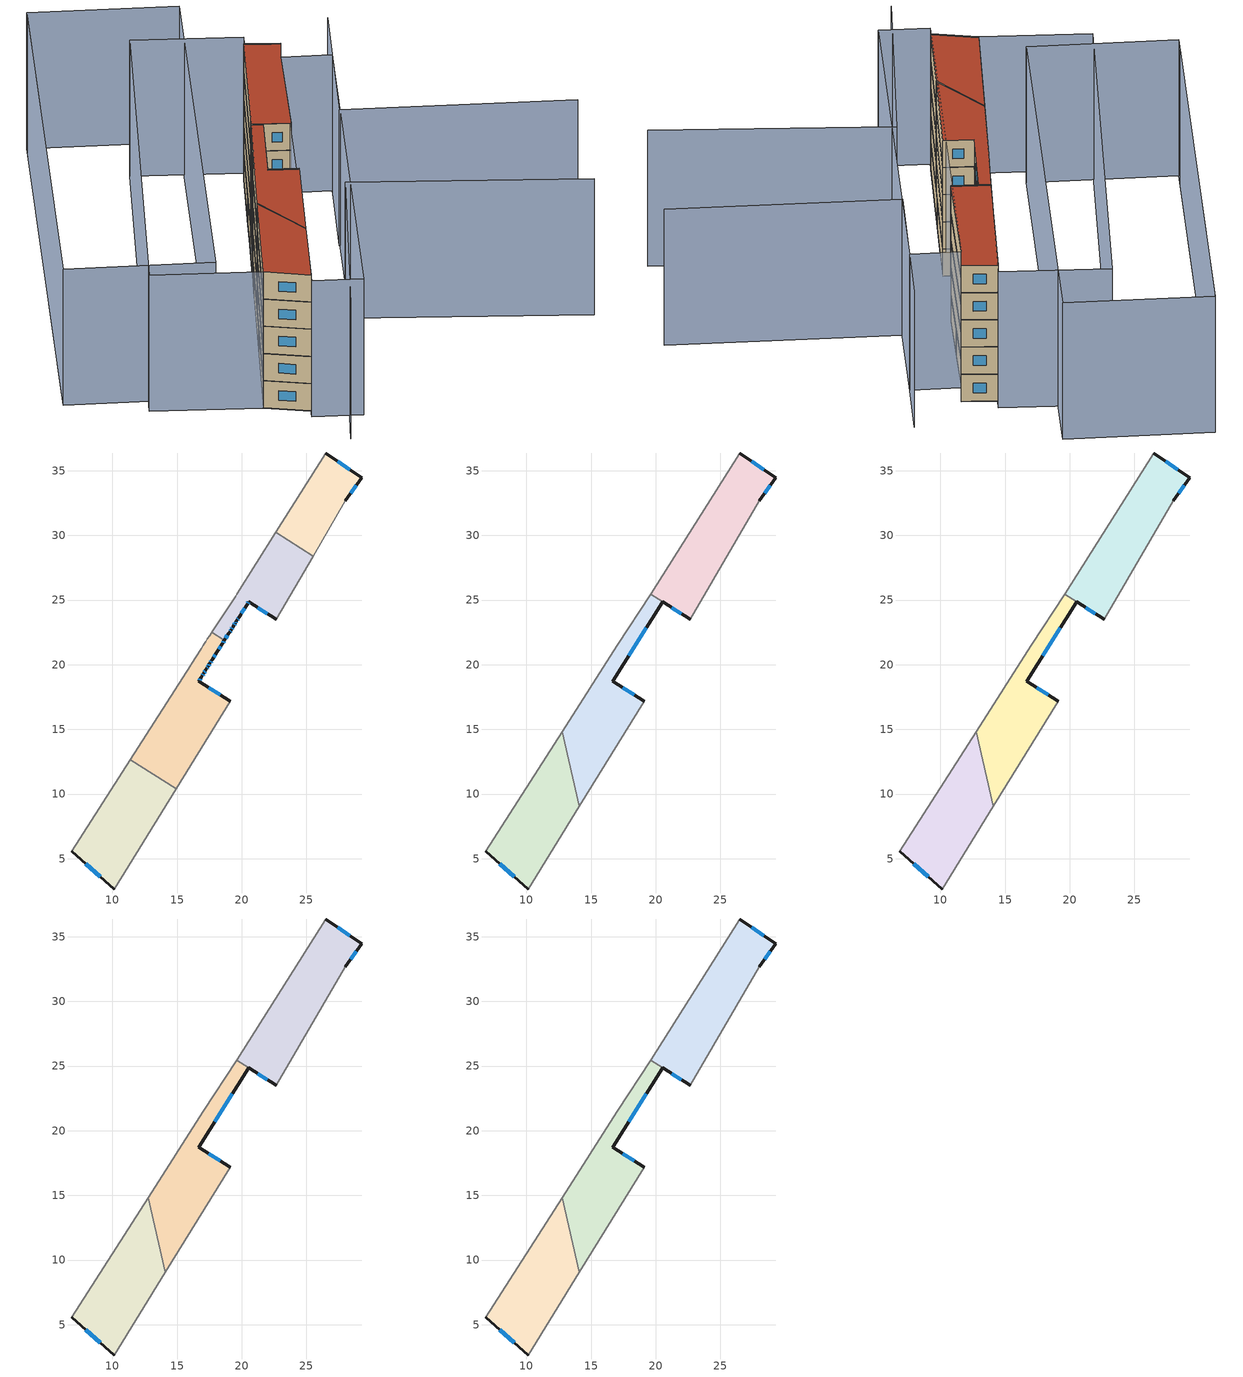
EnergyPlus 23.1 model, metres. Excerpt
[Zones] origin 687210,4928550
1988e5ef4fea53e4_F0_dwelling_0
 floor ground (EU_floor_Construction): 10.13,2.66 14.94,10.43 11.39,12.65 6.87,5.57 z0
 wall outside (EU_wall_Construction): 10.13,2.66 6.87,5.57 z0:3
 wall adiabatic (EU_wall_Construction): 14.94,10.43 10.13,2.66 / 6.87,5.57 11.39,12.65 z0:3
 wall to 1988e5ef4fea53e4_F0_dwelling_1 (EU_wall_Construction): 11.39,12.65 14.94,10.43 z0:3
 window (EU_Window_Construction): 9.07,3.6 7.93,4.62 z0.98:2.02
1988e5ef4fea53e4_F0_dwelling_1
 floor ground (EU_floor_Construction): 14.94,10.43 19.12,17.17 16.67,18.71 16.88,19.04 16.91,19.09 16.93,19.12 17.07,19.34 17.23,19.59 17.3,19.71 17.39,19.85 17.55,20.1 17.7,20.34 17.71,20.36 17.72,20.38 18.08,20.96 18.5,21.63 18.66,21.88 17.68,22.5 17.64,22.44 17.52,22.24 17.35,21.99 17.21,21.77 17.19,21.74 17.1,21.61 17.02,21.49 16.86,21.24 16.09,20.02 16.06,19.97 11.39,12.65 z0
 wall outside (EU_wall_Construction): 18.66,21.88 18.5,21.63 18.08,20.96 17.72,20.38 17.71,20.36 17.7,20.34 17.55,20.1 17.39,19.85 17.3,19.71 17.23,19.59 17.07,19.34 16.93,19.12 16.91,19.09 16.88,19.04 16.67,18.71 19.12,17.17 z0:3
 wall adiabatic (EU_wall_Construction): 11.39,12.65 16.06,19.97 16.09,20.02 16.86,21.24 17.02,21.49 / 17.03,21.49 17.1,21.61 17.19,21.74 17.21,21.77 17.35,21.99 17.52,22.24 17.64,22.44 17.68,22.5 / 19.12,17.17 14.94,10.43 z0:3
 wall to 1988e5ef4fea53e4_F0_dwelling_2 (EU_wall_Construction): 17.68,22.49 18.66,21.88 z0:3
 window (EU_Window_Construction): 18.61,21.8 18.56,21.71 / 18.37,21.41 18.22,21.18 / 17.97,20.77 17.84,20.57 / 17.65,20.26 17.6,20.18 / 17.5,20.02 17.44,19.93 / 17.36,19.8 17.33,19.75 / 17.18,19.51 17.12,19.42 / 17.02,19.27 16.97,19.19 / 16.81,18.93 16.74,18.81 / 17.47,18.21 18.32,17.67 z0.98:2.02
1988e5ef4fea53e4_F0_dwelling_2
 floor ground (EU_floor_Construction): 22.68,23.5 25.53,28.39 22.64,30.23 19.61,25.45 19.52,25.31 17.68,22.5 18.66,21.88 19.02,22.44 19.06,22.51 19.18,22.7 19.33,22.95 19.39,23.04 19.49,23.2 19.58,23.35 19.65,23.46 19.76,23.63 20.45,24.73 20.53,24.86 z0
 wall outside (EU_wall_Construction): 22.68,23.5 20.53,24.86 20.45,24.73 19.76,23.63 19.65,23.46 19.58,23.35 19.49,23.2 19.39,23.04 19.33,22.95 19.18,22.7 19.06,22.51 19.02,22.44 18.66,21.88 z0:3
 wall adiabatic (EU_wall_Construction): 17.68,22.5 19.52,25.31 19.61,25.45 22.64,30.23 / 25.53,28.39 22.68,23.5 z0:3
 wall to 1988e5ef4fea53e4_F0_dwelling_3 (EU_wall_Construction): 22.63,30.23 25.53,28.39 z0:3
 window (EU_Window_Construction): 19.28,22.87 19.23,22.78 / 19.14,22.64 19.1,22.57 / 18.9,22.26 18.78,22.06 / 21.98,23.94 21.23,24.42 / 20.5,24.81 20.48,24.77 / 20.23,24.37 19.98,23.98 / 19.72,23.57 19.69,23.51 / 19.55,23.3 19.52,23.25 / 19.46,23.15 19.43,23.1 z0.98:2.02
1988e5ef4fea53e4_F0_dwelling_3
 floor ground (EU_floor_Construction): 25.53,28.39 28.02,32.67 29.27,34.46 26.51,36.37 22.64,30.23 z0
 wall outside (EU_wall_Construction): 26.51,36.37 29.27,34.46 28.02,32.67 z0:3
 wall adiabatic (EU_wall_Construction): 28.02,32.67 25.53,28.39 / 22.64,30.23 26.51,36.37 z0:3
 window (EU_Window_Construction): 27.41,35.75 28.37,35.08 / 28.86,33.88 28.43,33.26 z0.98:2.02
1988e5ef4fea53e4_F1_dwelling_0
 floor to 1988e5ef4fea53e4_F0_dwelling_0 (EU_floor_Construction): 10.13,2.66 14.1,9.06 13.59,11.28 11.39,12.65 6.87,5.57 z3
 floor to 1988e5ef4fea53e4_F0_dwelling_1 (EU_floor_Construction): 13.59,11.28 12.77,14.82 11.39,12.65 z3
 wall outside (EU_wall_Construction): 10.13,2.66 6.87,5.57 z3:6
 wall adiabatic (EU_wall_Construction): 14.1,9.06 10.13,2.66 / 6.87,5.57 12.77,14.82 z3:6
 wall to 1988e5ef4fea53e4_F1_dwelling_1 (EU_wall_Construction): 12.77,14.82 14.1,9.06 z3:6
 window (EU_Window_Construction): 9.07,3.6 7.93,4.62 z3.98:5.02
1988e5ef4fea53e4_F1_dwelling_1
 floor to 1988e5ef4fea53e4_F0_dwelling_0 (EU_floor_Construction): 14.1,9.06 14.94,10.43 13.59,11.28 z3
 floor to 1988e5ef4fea53e4_F0_dwelling_1 (EU_floor_Construction): 14.94,10.43 19.12,17.17 16.67,18.71 16.91,19.09 16.93,19.12 16.97,19.19 17.25,19.63 17.3,19.71 17.39,19.85 17.55,20.1 17.66,20.28 17.71,20.36 17.72,20.38 18.66,21.88 17.68,22.5 17.64,22.44 17.52,22.24 17.35,21.99 17.28,21.88 17.1,21.61 17.02,21.48 16.09,20.02 16.06,19.97 12.77,14.82 13.59,11.28 z3
 floor to 1988e5ef4fea53e4_F0_dwelling_2 (EU_floor_Construction): 19.17,22.7 19.33,22.95 19.39,23.04 19.49,23.2 19.58,23.35 19.65,23.46 19.71,23.55 20.53,24.85 19.6,25.43 19.57,25.39 17.68,22.5 18.66,21.88 19.03,22.46 19.06,22.51 z3
 wall outside (EU_wall_Construction): 20.53,24.85 16.67,18.71 19.12,17.17 z3:6
 wall adiabatic (EU_wall_Construction): 19.12,17.17 14.1,9.06 / 12.77,14.82 17.02,21.49 19.6,25.43 z3:6
 wall to 1988e5ef4fea53e4_F1_dwelling_2 (EU_wall_Construction): 19.6,25.43 20.53,24.85 z3:6
 window (EU_Window_Construction): 19.27,22.85 17.93,20.7 / 17.47,18.21 18.32,17.67 z3.98:5.02
1988e5ef4fea53e4_F1_dwelling_2
 floor to 1988e5ef4fea53e4_F0_dwelling_2 (EU_floor_Construction): 22.68,23.5 25.53,28.39 22.63,30.23 19.61,25.44 z3
 floor to 1988e5ef4fea53e4_F0_dwelling_3 (EU_floor_Construction): 25.53,28.39 28.02,32.67 29.27,34.46 26.51,36.37 22.63,30.23 z3
 wall outside (EU_wall_Construction): 26.51,36.37 29.27,34.46 28.02,32.67 / 22.68,23.5 20.53,24.86 z3:6
 wall adiabatic (EU_wall_Construction): 19.61,25.45 26.51,36.37 / 28.02,32.67 22.68,23.5 z3:6
 window (EU_Window_Construction): 27.41,35.75 28.37,35.08 / 28.86,33.88 28.43,33.26 / 21.98,23.94 21.23,24.42 z3.98:5.02
1988e5ef4fea53e4_F2_dwelling_0
 floor to 1988e5ef4fea53e4_F1_dwelling_0 (EU_floor_Construction): 10.13,2.66 14.1,9.06 12.77,14.82 6.87,5.57 z6
 wall outside (EU_wall_Construction): 10.13,2.66 6.87,5.57 z6:9
 wall adiabatic (EU_wall_Construction): 14.1,9.06 10.13,2.66 / 6.87,5.57 12.77,14.82 z6:9
 wall to 1988e5ef4fea53e4_F2_dwelling_1 (EU_wall_Construction): 12.77,14.82 14.1,9.06 z6:9
 window (EU_Window_Construction): 9.07,3.6 7.93,4.62 z6.98:8.02
1988e5ef4fea53e4_F2_dwelling_1
 floor to 1988e5ef4fea53e4_F1_dwelling_1 (EU_floor_Construction): 14.1,9.06 19.12,17.17 16.67,18.71 20.53,24.85 19.6,25.43 17.02,21.49 12.77,14.82 z6
 wall outside (EU_wall_Construction): 20.53,24.85 16.67,18.71 19.12,17.17 z6:9
 wall adiabatic (EU_wall_Construction): 19.12,17.17 14.1,9.06 / 12.77,14.82 17.02,21.49 19.6,25.43 z6:9
 wall to 1988e5ef4fea53e4_F2_dwelling_2 (EU_wall_Construction): 19.6,25.43 20.53,24.85 z6:9
 window (EU_Window_Construction): 19.27,22.85 17.93,20.7 / 17.47,18.21 18.32,17.67 z6.98:8.02
1988e5ef4fea53e4_F2_dwelling_2
 floor to 1988e5ef4fea53e4_F1_dwelling_2 (EU_floor_Construction): 22.68,23.5 28.02,32.67 29.27,34.46 26.51,36.37 19.61,25.45 z6
 wall outside (EU_wall_Construction): 26.51,36.37 29.27,34.46 28.02,32.67 / 22.68,23.5 20.53,24.86 z6:9
 wall adiabatic (EU_wall_Construction): 19.61,25.45 26.51,36.37 / 28.02,32.67 22.68,23.5 z6:9
 window (EU_Window_Construction): 27.41,35.75 28.37,35.08 / 28.86,33.88 28.43,33.26 / 21.98,23.94 21.23,24.42 z6.98:8.02
1988e5ef4fea53e4_F3_dwelling_0
 floor to 1988e5ef4fea53e4_F2_dwelling_0 (EU_floor_Construction): 10.13,2.66 14.1,9.06 12.77,14.82 6.87,5.57 z9
 wall outside (EU_wall_Construction): 10.13,2.66 6.87,5.57 z9:12
 wall adiabatic (EU_wall_Construction): 14.1,9.06 10.13,2.66 / 6.87,5.57 12.77,14.82 z9:12
 wall to 1988e5ef4fea53e4_F3_dwelling_1 (EU_wall_Construction): 12.77,14.82 14.1,9.06 z9:12
 window (EU_Window_Construction): 9.07,3.6 7.93,4.62 z9.98:11.02
1988e5ef4fea53e4_F3_dwelling_1
 floor to 1988e5ef4fea53e4_F2_dwelling_1 (EU_floor_Construction): 14.1,9.06 19.12,17.17 16.67,18.71 20.53,24.85 19.6,25.43 17.02,21.49 12.77,14.82 z9
 wall outside (EU_wall_Construction): 20.53,24.85 16.67,18.71 19.12,17.17 z9:12
 wall adiabatic (EU_wall_Construction): 19.12,17.17 14.1,9.06 / 12.77,14.82 17.02,21.49 19.6,25.43 z9:12
 wall to 1988e5ef4fea53e4_F3_dwelling_2 (EU_wall_Construction): 19.6,25.43 20.53,24.85 z9:12
 window (EU_Window_Construction): 19.27,22.85 17.93,20.7 / 17.47,18.21 18.32,17.67 z9.98:11.02
1988e5ef4fea53e4_F3_dwelling_2
 floor to 1988e5ef4fea53e4_F2_dwelling_2 (EU_floor_Construction): 22.68,23.5 28.02,32.67 29.27,34.46 26.51,36.37 19.61,25.45 z9
 wall outside (EU_wall_Construction): 26.51,36.37 29.27,34.46 28.02,32.67 / 22.68,23.5 20.53,24.86 z9:12
 wall adiabatic (EU_wall_Construction): 19.61,25.45 26.51,36.37 / 28.02,32.67 22.68,23.5 z9:12
 window (EU_Window_Construction): 27.41,35.75 28.37,35.08 / 28.86,33.88 28.43,33.26 / 21.98,23.94 21.23,24.42 z9.98:11.02
1988e5ef4fea53e4_F4_dwelling_0
 floor to 1988e5ef4fea53e4_F3_dwelling_0 (EU_floor_Construction): 10.13,2.66 14.1,9.06 12.77,14.82 6.87,5.57 z12
 wall outside (EU_wall_Construction): 10.13,2.66 6.87,5.57 z12:15
 wall adiabatic (EU_wall_Construction): 14.1,9.06 10.13,2.66 / 6.87,5.57 12.77,14.82 z12:15
 wall to 1988e5ef4fea53e4_F4_dwelling_1 (EU_wall_Construction): 12.77,14.82 14.1,9.06 z12:15
 window (EU_Window_Construction): 9.07,3.6 7.93,4.62 z12.98:14.02
 roof outside (EU_roof_Construction): 12.77,14.82 14.1,9.06 10.13,2.66 6.87,5.57 z15
1988e5ef4fea53e4_F4_dwelling_1
 floor to 1988e5ef4fea53e4_F3_dwelling_1 (EU_floor_Construction): 14.1,9.06 19.12,17.17 16.67,18.71 20.53,24.85 19.6,25.43 17.02,21.49 12.77,14.82 z12
 wall outside (EU_wall_Construction): 20.53,24.85 16.67,18.71 19.12,17.17 z12:15
 wall adiabatic (EU_wall_Construction): 19.12,17.17 14.1,9.06 / 12.77,14.82 17.02,21.49 19.6,25.43 z12:15
 wall to 1988e5ef4fea53e4_F4_dwelling_2 (EU_wall_Construction): 19.6,25.43 20.53,24.85 z12:15
 window (EU_Window_Construction): 19.27,22.85 17.93,20.7 / 17.47,18.21 18.32,17.67 z12.98:14.02
 roof outside (EU_roof_Construction): 20.53,24.85 16.67,18.71 19.12,17.17 14.1,9.06 12.77,14.82 17.02,21.49 19.6,25.43 z15
1988e5ef4fea53e4_F4_dwelling_2
 floor to 1988e5ef4fea53e4_F3_dwelling_2 (EU_floor_Construction): 22.68,23.5 28.02,32.67 29.27,34.46 26.51,36.37 19.61,25.45 z12
 wall outside (EU_wall_Construction): 26.51,36.37 29.27,34.46 28.02,32.67 / 22.68,23.5 20.53,24.86 z12:15
 wall adiabatic (EU_wall_Construction): 19.61,25.45 26.51,36.37 / 28.02,32.67 22.68,23.5 z12:15
 window (EU_Window_Construction): 27.41,35.75 28.37,35.08 / 28.86,33.88 28.43,33.26 / 21.98,23.94 21.23,24.42 z12.98:14.02
 roof outside (EU_roof_Construction): 29.27,34.46 28.02,32.67 22.68,23.5 19.61,25.45 26.51,36.37 z15
shading: 10.5,-3.07 21.24,12.95 / 21.24,12.95 39.99,0.39 / 13.06,51.35 -6.87,17.82 / 46.08,11.56 27.51,22.75 / 27.51,22.75 35.1,35.32 / 9.66,1.86 28.02,32.68 / 28.02,32.68 32.06,30.27 / 32.06,30.27 13.69,-0.54 / 13.69,-0.54 9.66,1.86 / 27.1,37.17 6.87,5.57 / 6.87,5.57 -1.87,11.16 / -1.87,11.16 18.36,42.77 / 18.36,42.77 27.1,37.17 / -7.68,16.45 13.29,51.74 / 13.29,51.74 25.22,44.65 / 25.22,44.65 4.25,9.36 / 4.25,9.36 -7.68,16.45 z0:15
[Building]
EU S2 Campaign: North Axis=0; Terrain=City; Solar Distribution=FullExterior
[Site:Location]
Bologna: Latitude=44.5; Longitude=11.25; Time Zone=1; Elevation=37
[SizingPeriod:WeatherFileDays]
AnnualSizingPeriod: Begin Month=1; Begin Day of Month=1; End Month=12; End Day of Month=31; Day of Week for Start Day=Monday; Use Weather File Daylight Saving Period=No; Use Weather File Rain and Snow Indicators=No
[MATERIAL]
EU_InternalMass_Material: Roughness=MediumRough; Thickness=0.1; Conductivity=1; Density=1800; Specific Heat=900; Thermal Absorptance=0.9; Solar Absorptance=0.7; Visible Absorptance=0.7
[MATERIAL:NOMASS] Roughness=MediumRough; Thermal Absorptance=0.9; Solar Absorptance=0.7; Visible Absorptance=0.7
Name | Thermal Resistance
EU_wall_NoMass | 0.905828
EU_roof_NoMass | 0.37593
EU_floor_NoMass | 0.67114
[WINDOWMATERIAL:SIMPLEGLAZINGSYSTEM]
EU_Window_SimpleGlazing: UFactor=4.52486; Solar Heat Gain Coefficient=0.85; Visible Transmittance=0.85
[CONSTRUCTION]
EU_wall_Construction: EU_wall_NoMass
EU_roof_Construction: EU_roof_NoMass
EU_floor_Construction: EU_floor_NoMass
EU_InternalMass_Construction: EU_InternalMass_Material
EU_Window_Construction: EU_Window_SimpleGlazing
[ZONE] Type=1; Multiplier=1; Ceiling Height=autocalculate; Floor Area=autocalculate; Part of Total Floor Area=Yes
Name | Volume
1988e5ef4fea53e4_F0_dwelling_0 | 111.833
1988e5ef4fea53e4_F1_dwelling_0 | 117.976
1988e5ef4fea53e4_F2_dwelling_0; 1988e5ef4fea53e4_F3_dwelling_0; 1988e5ef4fea53e4_F4_dwelling_0 | 117.998
1988e5ef4fea53e4_F0_dwelling_1 | 111.828
1988e5ef4fea53e4_F1_dwelling_1 | 117.521
1988e5ef4fea53e4_F2_dwelling_1; 1988e5ef4fea53e4_F3_dwelling_1; 1988e5ef4fea53e4_F4_dwelling_1 | 117.547
1988e5ef4fea53e4_F0_dwelling_2 | 71.7891
1988e5ef4fea53e4_F1_dwelling_2 | 131.714
1988e5ef4fea53e4_F2_dwelling_2; 1988e5ef4fea53e4_F3_dwelling_2; 1988e5ef4fea53e4_F4_dwelling_2 | 131.665
1988e5ef4fea53e4_F0_dwelling_3 | 71.7898
[INTERNALMASS] Construction=EU_InternalMass_Construction
Name | Zone or ZoneList | Surface Area
1988e5ef4fea53e4_F0_dwelling_0_EU_InternalMass | 1988e5ef4fea53e4_F0_dwelling_0 | 37.2777
1988e5ef4fea53e4_F0_dwelling_1_EU_InternalMass | 1988e5ef4fea53e4_F0_dwelling_1 | 37.2743
1988e5ef4fea53e4_F0_dwelling_2_EU_InternalMass | 1988e5ef4fea53e4_F0_dwelling_2 | 23.9296
1988e5ef4fea53e4_F0_dwelling_3_EU_InternalMass | 1988e5ef4fea53e4_F0_dwelling_3 | 23.9295
1988e5ef4fea53e4_F1_dwelling_0_EU_InternalMass | 1988e5ef4fea53e4_F1_dwelling_0 | 39.3323
1988e5ef4fea53e4_F1_dwelling_1_EU_InternalMass | 1988e5ef4fea53e4_F1_dwelling_1 | 39.1804
1988e5ef4fea53e4_F1_dwelling_2_EU_InternalMass | 1988e5ef4fea53e4_F1_dwelling_2 | 43.9142
1988e5ef4fea53e4_F2_dwelling_0_EU_InternalMass | 1988e5ef4fea53e4_F2_dwelling_0 | 39.3323
1988e5ef4fea53e4_F2_dwelling_1_EU_InternalMass | 1988e5ef4fea53e4_F2_dwelling_1 | 39.1804
1988e5ef4fea53e4_F2_dwelling_2_EU_InternalMass | 1988e5ef4fea53e4_F2_dwelling_2 | 43.9142
1988e5ef4fea53e4_F3_dwelling_0_EU_InternalMass | 1988e5ef4fea53e4_F3_dwelling_0 | 39.3323
1988e5ef4fea53e4_F3_dwelling_1_EU_InternalMass | 1988e5ef4fea53e4_F3_dwelling_1 | 39.1804
1988e5ef4fea53e4_F3_dwelling_2_EU_InternalMass | 1988e5ef4fea53e4_F3_dwelling_2 | 43.9142
1988e5ef4fea53e4_F4_dwelling_0_EU_InternalMass | 1988e5ef4fea53e4_F4_dwelling_0 | 39.3323
1988e5ef4fea53e4_F4_dwelling_1_EU_InternalMass | 1988e5ef4fea53e4_F4_dwelling_1 | 39.1804
1988e5ef4fea53e4_F4_dwelling_2_EU_InternalMass | 1988e5ef4fea53e4_F4_dwelling_2 | 43.9142
[OTHEREQUIPMENT] Fuel Type=Electricity; Design Level Calculation Method=Watts/Area; Power per Zone Floor Area=1; Fraction Latent=0; Fraction Radiant=0; Fraction Lost=0; Carbon Dioxide Generation Rate=0; EndUse Subcategory=EU_Step8_InternalGains
Name | Zone or ZoneList or Space or SpaceList | Schedule
EU_Step8_InternalGain_1988e5ef4fea53e4_F0_dwelling_0_f000 | 1988e5ef4fea53e4_F0_dwelling_0 | EU_Step8_GainSchedule_1988e5ef4fea53e4_F0_dwelling_0_f000
EU_Step8_InternalGain_1988e5ef4fea53e4_F0_dwelling_1_f000 | 1988e5ef4fea53e4_F0_dwelling_1 | EU_Step8_GainSchedule_1988e5ef4fea53e4_F0_dwelling_1_f000
EU_Step8_InternalGain_1988e5ef4fea53e4_F0_dwelling_2_f000 | 1988e5ef4fea53e4_F0_dwelling_2 | EU_Step8_GainSchedule_1988e5ef4fea53e4_F0_dwelling_2_f000
EU_Step8_InternalGain_1988e5ef4fea53e4_F0_dwelling_3_f000 | 1988e5ef4fea53e4_F0_dwelling_3 | EU_Step8_GainSchedule_1988e5ef4fea53e4_F0_dwelling_3_f000
EU_Step8_InternalGain_1988e5ef4fea53e4_F1_dwelling_0_f000 | 1988e5ef4fea53e4_F1_dwelling_0 | EU_Step8_GainSchedule_1988e5ef4fea53e4_F1_dwelling_0_f000
EU_Step8_InternalGain_1988e5ef4fea53e4_F1_dwelling_1_f000 | 1988e5ef4fea53e4_F1_dwelling_1 | EU_Step8_GainSchedule_1988e5ef4fea53e4_F1_dwelling_1_f000
EU_Step8_InternalGain_1988e5ef4fea53e4_F1_dwelling_2_f000 | 1988e5ef4fea53e4_F1_dwelling_2 | EU_Step8_GainSchedule_1988e5ef4fea53e4_F1_dwelling_2_f000
EU_Step8_InternalGain_1988e5ef4fea53e4_F2_dwelling_0_f000 | 1988e5ef4fea53e4_F2_dwelling_0 | EU_Step8_GainSchedule_1988e5ef4fea53e4_F2_dwelling_0_f000
EU_Step8_InternalGain_1988e5ef4fea53e4_F2_dwelling_1_f000 | 1988e5ef4fea53e4_F2_dwelling_1 | EU_Step8_GainSchedule_1988e5ef4fea53e4_F2_dwelling_1_f000
EU_Step8_InternalGain_1988e5ef4fea53e4_F2_dwelling_2_f000 | 1988e5ef4fea53e4_F2_dwelling_2 | EU_Step8_GainSchedule_1988e5ef4fea53e4_F2_dwelling_2_f000
EU_Step8_InternalGain_1988e5ef4fea53e4_F3_dwelling_0_f000 | 1988e5ef4fea53e4_F3_dwelling_0 | EU_Step8_GainSchedule_1988e5ef4fea53e4_F3_dwelling_0_f000
EU_Step8_InternalGain_1988e5ef4fea53e4_F3_dwelling_1_f000 | 1988e5ef4fea53e4_F3_dwelling_1 | EU_Step8_GainSchedule_1988e5ef4fea53e4_F3_dwelling_1_f000
EU_Step8_InternalGain_1988e5ef4fea53e4_F3_dwelling_2_f000 | 1988e5ef4fea53e4_F3_dwelling_2 | EU_Step8_GainSchedule_1988e5ef4fea53e4_F3_dwelling_2_f000
EU_Step8_InternalGain_1988e5ef4fea53e4_F4_dwelling_0_f000 | 1988e5ef4fea53e4_F4_dwelling_0 | EU_Step8_GainSchedule_1988e5ef4fea53e4_F4_dwelling_0_f000
EU_Step8_InternalGain_1988e5ef4fea53e4_F4_dwelling_1_f000 | 1988e5ef4fea53e4_F4_dwelling_1 | EU_Step8_GainSchedule_1988e5ef4fea53e4_F4_dwelling_1_f000
EU_Step8_InternalGain_1988e5ef4fea53e4_F4_dwelling_2_f000 | 1988e5ef4fea53e4_F4_dwelling_2 | EU_Step8_GainSchedule_1988e5ef4fea53e4_F4_dwelling_2_f000
[ZONEVENTILATION:DESIGNFLOWRATE] Schedule=EU_AlwaysOn; Design Flow Rate Calculation Method=AirChanges/Hour; Air Changes per Hour=0.73129; Ventilation Type=Natural; Fan Pressure Rise=0; Fan Total Efficiency=1; Constant Term Coefficient=1; Temperature Term Coefficient=0; Velocity Term Coefficient=0; Velocity Squared Term Coefficient=0; Minimum Indoor Temperature=-100; Maximum Indoor Temperature=100; Delta Temperature=-100; Minimum Outdoor Temperature=-100; Maximum Outdoor Temperature=100; Maximum Wind Speed=40
Name | Zone or ZoneList or Space or SpaceList
EU_ConstantAir_1988e5ef4fea53e4_F0_dwelling_0 | 1988e5ef4fea53e4_F0_dwelling_0
EU_ConstantAir_1988e5ef4fea53e4_F0_dwelling_1 | 1988e5ef4fea53e4_F0_dwelling_1
EU_ConstantAir_1988e5ef4fea53e4_F0_dwelling_2 | 1988e5ef4fea53e4_F0_dwelling_2
EU_ConstantAir_1988e5ef4fea53e4_F0_dwelling_3 | 1988e5ef4fea53e4_F0_dwelling_3
EU_ConstantAir_1988e5ef4fea53e4_F1_dwelling_0 | 1988e5ef4fea53e4_F1_dwelling_0
EU_ConstantAir_1988e5ef4fea53e4_F1_dwelling_1 | 1988e5ef4fea53e4_F1_dwelling_1
EU_ConstantAir_1988e5ef4fea53e4_F1_dwelling_2 | 1988e5ef4fea53e4_F1_dwelling_2
EU_ConstantAir_1988e5ef4fea53e4_F2_dwelling_0 | 1988e5ef4fea53e4_F2_dwelling_0
EU_ConstantAir_1988e5ef4fea53e4_F2_dwelling_1 | 1988e5ef4fea53e4_F2_dwelling_1
EU_ConstantAir_1988e5ef4fea53e4_F2_dwelling_2 | 1988e5ef4fea53e4_F2_dwelling_2
EU_ConstantAir_1988e5ef4fea53e4_F3_dwelling_0 | 1988e5ef4fea53e4_F3_dwelling_0
EU_ConstantAir_1988e5ef4fea53e4_F3_dwelling_1 | 1988e5ef4fea53e4_F3_dwelling_1
EU_ConstantAir_1988e5ef4fea53e4_F3_dwelling_2 | 1988e5ef4fea53e4_F3_dwelling_2
EU_ConstantAir_1988e5ef4fea53e4_F4_dwelling_0 | 1988e5ef4fea53e4_F4_dwelling_0
EU_ConstantAir_1988e5ef4fea53e4_F4_dwelling_1 | 1988e5ef4fea53e4_F4_dwelling_1
EU_ConstantAir_1988e5ef4fea53e4_F4_dwelling_2 | 1988e5ef4fea53e4_F4_dwelling_2
[HVACTEMPLATE:THERMOSTAT] Constant Heating Setpoint=20; Constant Cooling Setpoint=50
EU_HeatOnly_1988e5ef4fea53e4_F0_dwelling_0; EU_HeatOnly_1988e5ef4fea53e4_F0_dwelling_1; EU_HeatOnly_1988e5ef4fea53e4_F0_dwelling_2; EU_HeatOnly_1988e5ef4fea53e4_F0_dwelling_3; EU_HeatOnly_1988e5ef4fea53e4_F1_dwelling_0; EU_HeatOnly_1988e5ef4fea53e4_F1_dwelling_1; EU_HeatOnly_1988e5ef4fea53e4_F1_dwelling_2; EU_HeatOnly_1988e5ef4fea53e4_F2_dwelling_0; EU_HeatOnly_1988e5ef4fea53e4_F2_dwelling_1; EU_HeatOnly_1988e5ef4fea53e4_F2_dwelling_2; EU_HeatOnly_1988e5ef4fea53e4_F3_dwelling_0; EU_HeatOnly_1988e5ef4fea53e4_F3_dwelling_1; EU_HeatOnly_1988e5ef4fea53e4_F3_dwelling_2; EU_HeatOnly_1988e5ef4fea53e4_F4_dwelling_0; EU_HeatOnly_1988e5ef4fea53e4_F4_dwelling_1; EU_HeatOnly_1988e5ef4fea53e4_F4_dwelling_2
[HVACTEMPLATE:ZONE:IDEALLOADSAIRSYSTEM] System Availability Schedule=EU_AlwaysOn; Maximum Heating Supply Air Temperature=50; Minimum Cooling Supply Air Temperature=13; Maximum Heating Supply Air Humidity Ratio=0.0156; Minimum Cooling Supply Air Humidity Ratio=0.0077; Heating Limit=NoLimit; Cooling Limit=NoLimit; Heating Availability Schedule=EU_AlwaysOn; Cooling Availability Schedule=EU_CoolingOff; Dehumidification Control Type=ConstantSensibleHeatRatio; Cooling Sensible Heat Ratio=0.7; Dehumidification Setpoint=60; Humidification Control Type=None; Humidification Setpoint=30; Outdoor Air Method=None; Outdoor Air Flow Rate per Person=0.00944; Outdoor Air Flow Rate per Zone Floor Area=0; Outdoor Air Flow Rate per Zone=0; Demand Controlled Ventilation Type=None; Outdoor Air Economizer Type=NoEconomizer; Heat Recovery Type=None; Sensible Heat Recovery Effectiveness=0.7; Latent Heat Recovery Effectiveness=0.65
Name | Template Thermostat
1988e5ef4fea53e4_F0_dwelling_0 | EU_HeatOnly_1988e5ef4fea53e4_F0_dwelling_0
1988e5ef4fea53e4_F0_dwelling_1 | EU_HeatOnly_1988e5ef4fea53e4_F0_dwelling_1
1988e5ef4fea53e4_F0_dwelling_2 | EU_HeatOnly_1988e5ef4fea53e4_F0_dwelling_2
1988e5ef4fea53e4_F0_dwelling_3 | EU_HeatOnly_1988e5ef4fea53e4_F0_dwelling_3
1988e5ef4fea53e4_F1_dwelling_0 | EU_HeatOnly_1988e5ef4fea53e4_F1_dwelling_0
1988e5ef4fea53e4_F1_dwelling_1 | EU_HeatOnly_1988e5ef4fea53e4_F1_dwelling_1
1988e5ef4fea53e4_F1_dwelling_2 | EU_HeatOnly_1988e5ef4fea53e4_F1_dwelling_2
1988e5ef4fea53e4_F2_dwelling_0 | EU_HeatOnly_1988e5ef4fea53e4_F2_dwelling_0
1988e5ef4fea53e4_F2_dwelling_1 | EU_HeatOnly_1988e5ef4fea53e4_F2_dwelling_1
1988e5ef4fea53e4_F2_dwelling_2 | EU_HeatOnly_1988e5ef4fea53e4_F2_dwelling_2
1988e5ef4fea53e4_F3_dwelling_0 | EU_HeatOnly_1988e5ef4fea53e4_F3_dwelling_0
1988e5ef4fea53e4_F3_dwelling_1 | EU_HeatOnly_1988e5ef4fea53e4_F3_dwelling_1
1988e5ef4fea53e4_F3_dwelling_2 | EU_HeatOnly_1988e5ef4fea53e4_F3_dwelling_2
1988e5ef4fea53e4_F4_dwelling_0 | EU_HeatOnly_1988e5ef4fea53e4_F4_dwelling_0
1988e5ef4fea53e4_F4_dwelling_1 | EU_HeatOnly_1988e5ef4fea53e4_F4_dwelling_1
1988e5ef4fea53e4_F4_dwelling_2 | EU_HeatOnly_1988e5ef4fea53e4_F4_dwelling_2
[SIZING:ZONE] Zone Cooling Design Supply Air Temperature Input Method=SupplyAirTemperature; Zone Cooling Design Supply Air Temperature=13; Zone Heating Design Supply Air Temperature Input Method=SupplyAirTemperature; Zone Heating Design Supply Air Temperature=50; Zone Cooling Design Supply Air Humidity Ratio=0.008; Zone Heating Design Supply Air Humidity Ratio=0.008; Cooling Design Air Flow Method=DesignDay; Cooling Design Air Flow Rate=0; Cooling Minimum Air Flow per Zone Floor Area=0.000762; Cooling Minimum Air Flow=0; Cooling Minimum Air Flow Fraction=0.2; Heating Design Air Flow Method=DesignDay; Heating Design Air Flow Rate=0; Heating Maximum Air Flow per Zone Floor Area=0.002032; Heating Maximum Air Flow=0.141576; Heating Maximum Air Flow Fraction=0.3; Account for Dedicated Outdoor Air System=No; Dedicated Outdoor Air System Control Strategy=NeutralSupplyAir; Dedicated Outdoor Air Low Setpoint Temperature for Design=autosize; Dedicated Outdoor Air High Setpoint Temperature for Design=autosize; Zone Load Sizing Method=Sensible Load Only No Latent Load; Zone Latent Cooling Design Supply Air Humidity Ratio Input Method=HumidityRatioDifference; Zone Cooling Design Supply Air Humidity Ratio Difference=0.005; Zone Latent Heating Design Supply Air Humidity Ratio Input Method=HumidityRatioDifference; Zone Humidification Design Supply Air Humidity Ratio Difference=0.005
1988e5ef4fea53e4_F0_dwelling_0; 1988e5ef4fea53e4_F0_dwelling_1; 1988e5ef4fea53e4_F0_dwelling_2; 1988e5ef4fea53e4_F0_dwelling_3; 1988e5ef4fea53e4_F1_dwelling_0; 1988e5ef4fea53e4_F1_dwelling_1; 1988e5ef4fea53e4_F1_dwelling_2; 1988e5ef4fea53e4_F2_dwelling_0; 1988e5ef4fea53e4_F2_dwelling_1; 1988e5ef4fea53e4_F2_dwelling_2; 1988e5ef4fea53e4_F3_dwelling_0; 1988e5ef4fea53e4_F3_dwelling_1; 1988e5ef4fea53e4_F3_dwelling_2; 1988e5ef4fea53e4_F4_dwelling_0; 1988e5ef4fea53e4_F4_dwelling_1; 1988e5ef4fea53e4_F4_dwelling_2
[SCHEDULE:CONSTANT]
Name | Hourly Value
EU_AlwaysOn | 1
EU_CoolingOff | 0
[SCHEDULE:FILE] Column Number=1; Rows to Skip at Top=0; Number of Hours of Data=8760; Column Separator=Comma; Interpolate to Timestep=No; Minutes per Item=60; Adjust Schedule for Daylight Savings=Yes
Name | File
EU_Step8_GainSchedule_1988e5ef4fea53e4_F0_dwelling_0_f000 | ../../schedules/1988e5ef4fea53e4/1988e5ef4fea53e4_F0_dwelling_0_f000_gain.csv
EU_Step8_GainSchedule_1988e5ef4fea53e4_F0_dwelling_1_f000 | ../../schedules/1988e5ef4fea53e4/1988e5ef4fea53e4_F0_dwelling_1_f000_gain.csv
EU_Step8_GainSchedule_1988e5ef4fea53e4_F0_dwelling_2_f000 | ../../schedules/1988e5ef4fea53e4/1988e5ef4fea53e4_F0_dwelling_2_f000_gain.csv
EU_Step8_GainSchedule_1988e5ef4fea53e4_F0_dwelling_3_f000 | ../../schedules/1988e5ef4fea53e4/1988e5ef4fea53e4_F0_dwelling_3_f000_gain.csv
EU_Step8_GainSchedule_1988e5ef4fea53e4_F1_dwelling_0_f000 | ../../schedules/1988e5ef4fea53e4/1988e5ef4fea53e4_F1_dwelling_0_f000_gain.csv
EU_Step8_GainSchedule_1988e5ef4fea53e4_F1_dwelling_1_f000 | ../../schedules/1988e5ef4fea53e4/1988e5ef4fea53e4_F1_dwelling_1_f000_gain.csv
EU_Step8_GainSchedule_1988e5ef4fea53e4_F1_dwelling_2_f000 | ../../schedules/1988e5ef4fea53e4/1988e5ef4fea53e4_F1_dwelling_2_f000_gain.csv
EU_Step8_GainSchedule_1988e5ef4fea53e4_F2_dwelling_0_f000 | ../../schedules/1988e5ef4fea53e4/1988e5ef4fea53e4_F2_dwelling_0_f000_gain.csv
EU_Step8_GainSchedule_1988e5ef4fea53e4_F2_dwelling_1_f000 | ../../schedules/1988e5ef4fea53e4/1988e5ef4fea53e4_F2_dwelling_1_f000_gain.csv
EU_Step8_GainSchedule_1988e5ef4fea53e4_F2_dwelling_2_f000 | ../../schedules/1988e5ef4fea53e4/1988e5ef4fea53e4_F2_dwelling_2_f000_gain.csv
EU_Step8_GainSchedule_1988e5ef4fea53e4_F3_dwelling_0_f000 | ../../schedules/1988e5ef4fea53e4/1988e5ef4fea53e4_F3_dwelling_0_f000_gain.csv
EU_Step8_GainSchedule_1988e5ef4fea53e4_F3_dwelling_1_f000 | ../../schedules/1988e5ef4fea53e4/1988e5ef4fea53e4_F3_dwelling_1_f000_gain.csv
EU_Step8_GainSchedule_1988e5ef4fea53e4_F3_dwelling_2_f000 | ../../schedules/1988e5ef4fea53e4/1988e5ef4fea53e4_F3_dwelling_2_f000_gain.csv
EU_Step8_GainSchedule_1988e5ef4fea53e4_F4_dwelling_0_f000 | ../../schedules/1988e5ef4fea53e4/1988e5ef4fea53e4_F4_dwelling_0_f000_gain.csv
EU_Step8_GainSchedule_1988e5ef4fea53e4_F4_dwelling_1_f000 | ../../schedules/1988e5ef4fea53e4/1988e5ef4fea53e4_F4_dwelling_1_f000_gain.csv
EU_Step8_GainSchedule_1988e5ef4fea53e4_F4_dwelling_2_f000 | ../../schedules/1988e5ef4fea53e4/1988e5ef4fea53e4_F4_dwelling_2_f000_gain.csv
